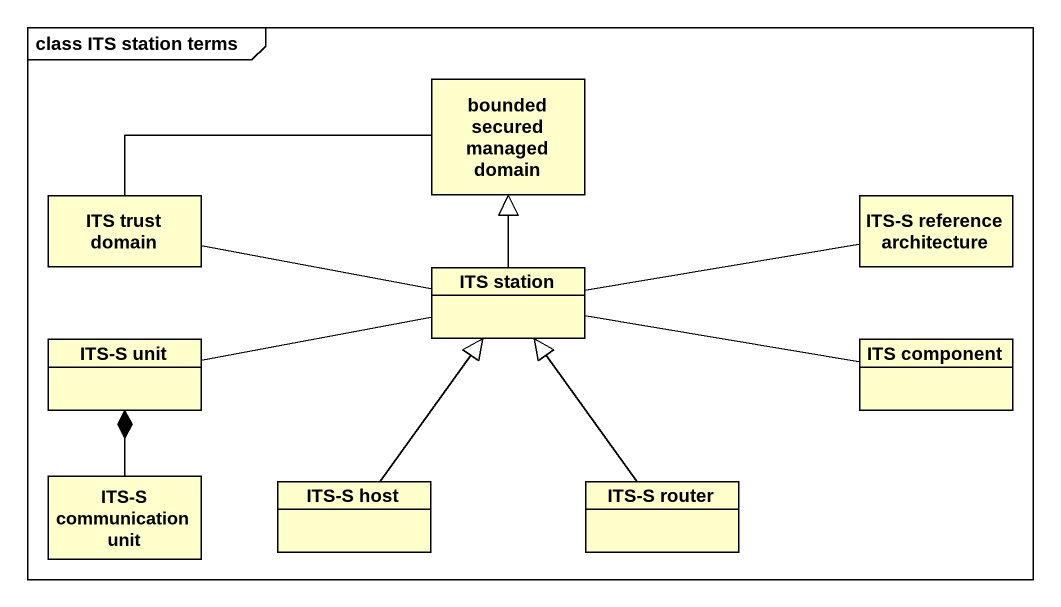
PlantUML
@startuml
mainframe class ITS station terms
hide circle
hide empty members
class "bounded secured managed domain" as bounded_secured_managed
class "ITS trust domain" as ITS_trust_domain
class "ITS-S reference architecture" as ITS_S_reference_architecture
class "ITS station" as ITS_station
class "ITS-S unit" as ITS_S_unit
class "ITS component" as ITS_component
class "ITS-S communication unit" as ITS_S_communication_unit
class "ITS-S host" as ITS_S_host
class "ITS-S router" as ITS_S_router
ITS_trust_domain -right- bounded_secured_managed
ITS_station -up-|> bounded_secured_managed
ITS_station -left- ITS_trust_domain
ITS_station -right- ITS_S_reference_architecture
ITS_station -left- ITS_S_unit
ITS_station -right- ITS_component
ITS_S_communication_unit -up-* ITS_S_unit
ITS_S_host -up-|> ITS_station
ITS_S_router -up-|> ITS_station
@enduml
